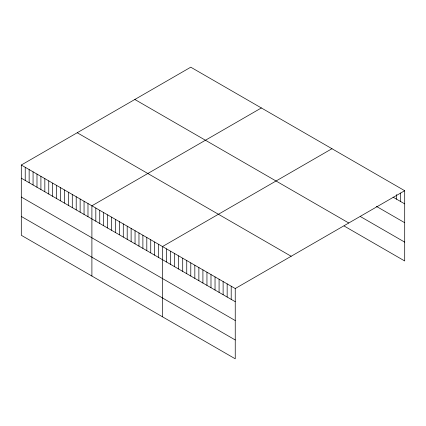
<?xml version="1.0" encoding="UTF-8"?>
<svg xmlns="http://www.w3.org/2000/svg" width="426" height="426" viewBox="0 0 426 426"><rect width="100%" height="100%" fill="white"/><g stroke="black" fill="none" stroke-linecap="round" stroke-linejoin="round"><path stroke-width="0.64" d="M21.3 165.027L235.243 288.546L235.243 358.809L21.3 235.29L21.3 165.027L190.757 67.191L404.7 190.71L404.7 260.973L344.086 225.977M261.362 107.954L91.899 205.79L91.899 276.053M331.96 148.711L162.503 246.547L162.503 316.811M235.243 288.546L404.7 190.71M393.081 197.158L404.7 203.868M376.414 206.381L404.7 222.713M360.247 216.461L404.7 242.128M134.84 99.476L348.777 222.995M77.223 132.742L291.16 256.26M21.3 178.185L235.243 301.704M21.3 197.03L235.243 320.549M21.3 216.445L235.243 339.964M400.658 192.983L400.658 201.535M396.617 194.597L396.617 199.203M231.201 286.213L231.201 299.372M227.159 283.881L227.159 297.039M223.117 281.543L223.117 294.707M219.076 279.211L219.076 292.374M215.034 276.879L215.034 290.037M210.992 274.546L210.992 287.704M206.951 272.214L206.951 285.372M202.909 269.882L202.909 283.04M198.873 267.549L198.873 280.707M194.831 265.217L194.831 278.375M190.789 262.879L190.789 276.043M186.748 260.547L186.748 273.705M182.706 258.215L182.706 271.373M178.664 255.882L178.664 269.04M174.623 253.55L174.623 266.708M170.581 251.218L170.581 264.376M166.539 248.885L166.539 262.043M158.578 244.284L158.578 257.442M154.654 242.021L154.654 255.179M150.735 239.758L150.735 252.916M146.81 237.49L146.81 250.653M142.891 235.227L142.891 248.385M138.967 232.963L138.967 246.121M135.047 230.7L135.047 243.858M131.123 228.432L131.123 241.595M127.198 226.169L127.198 239.327M123.279 223.906L123.279 237.064M119.355 221.642L119.355 234.801M115.435 219.374L115.435 232.537M111.511 217.111L111.511 230.269M107.592 214.848L107.592 228.006M103.667 212.585L103.667 225.743M99.743 210.316L99.743 223.48M95.823 208.053L95.823 221.211M87.98 203.527L87.98 216.685M84.055 201.258L84.055 214.422M80.136 198.995L80.136 212.153M76.211 196.732L76.211 209.89M72.287 194.469L72.287 207.627M68.368 192.201L68.368 205.359M64.443 189.937L64.443 203.095M60.524 187.674L60.524 200.832M56.599 185.411L56.599 198.569M52.68 183.143L52.68 196.301M48.756 180.88L48.756 194.038M44.831 178.616L44.831 191.775M40.912 176.348L40.912 189.511M36.987 174.085L36.987 187.243M33.068 171.822L33.068 184.98M29.144 169.559L29.144 182.717M25.225 167.29L25.225 180.454"/></g></svg>
